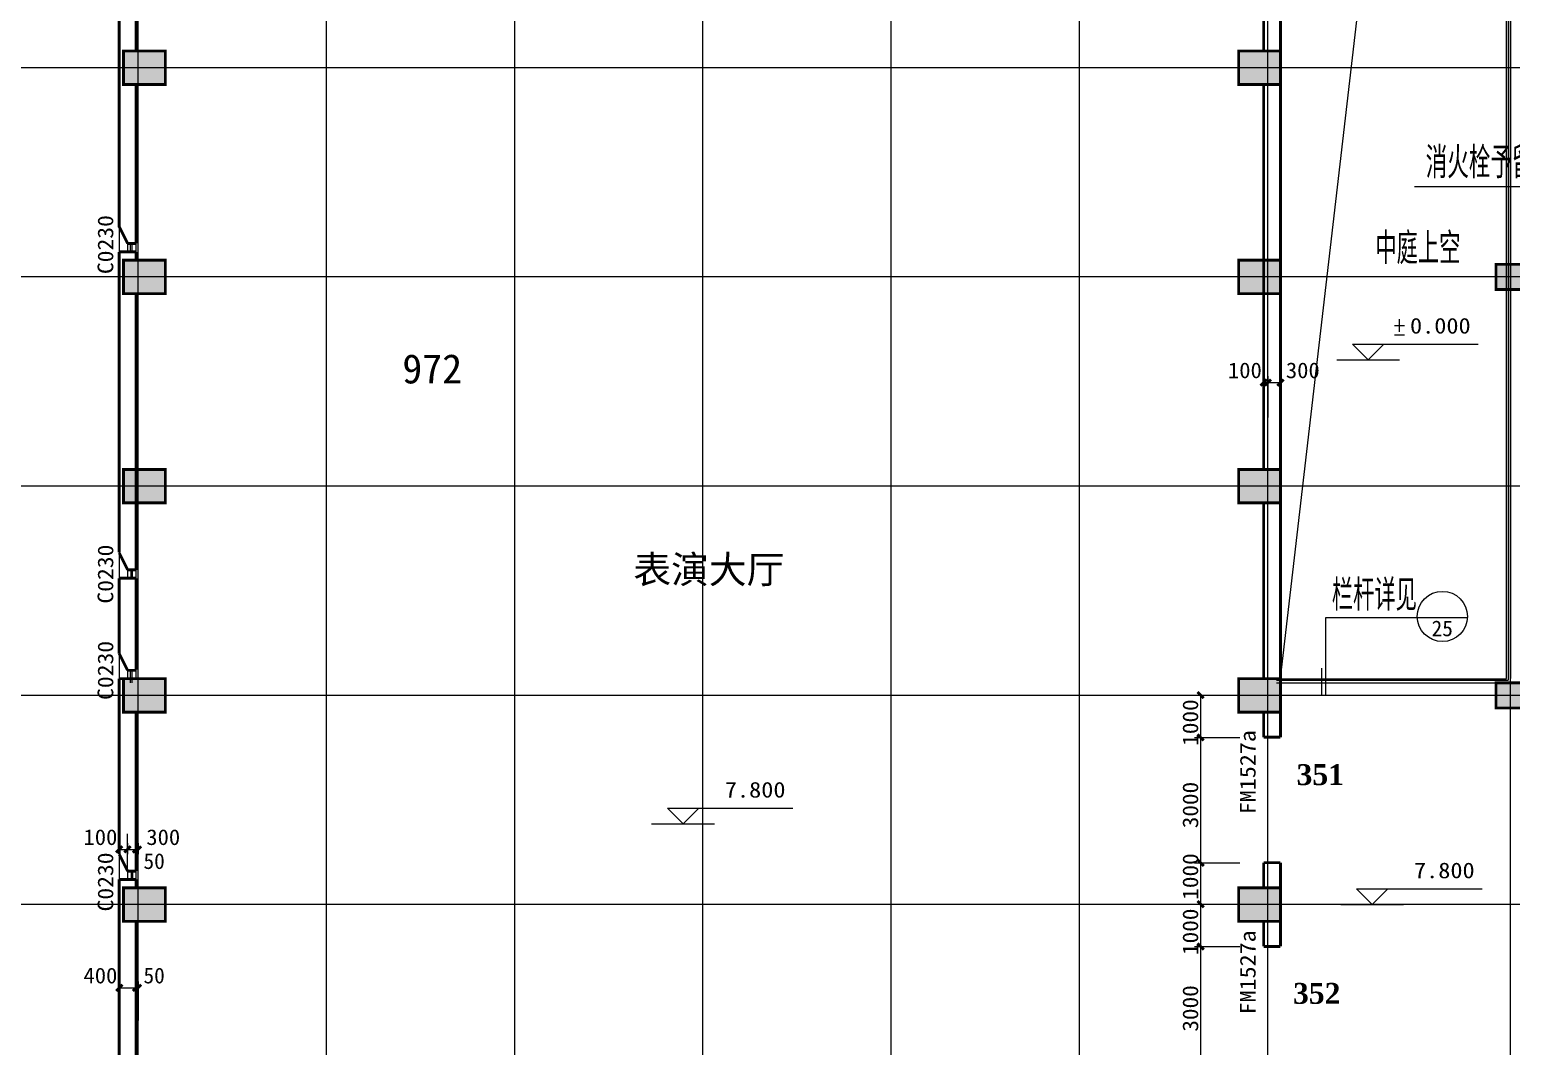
# Model space of a CAD drawing. Extents: x -307567 to 704339, y -10277 to 165507.
# Drawn here: x 128064 to 163473, y 37192 to 61491 of the extents above; entities that cross this region are included whole.
import ezdxf
from ezdxf.enums import TextEntityAlignment as Align

# ---------------------------------------------------------------- set-up
doc = ezdxf.new("R2010")
doc.units = 0
doc.header["$MEASUREMENT"] = 0
doc.layers.add('wode', color=250, linetype='CONTINUOUS', lineweight=0)
doc.layers.add('ziti', color=32, linetype='CONTINUOUS', lineweight=0)
doc.layers.add('中文', color=4, linetype='CONTINUOUS')
doc.styles.add('HZ', font='txt', dxfattribs={"width": 0.7, "height": 5, "bigfont": 'STF:宋体'})
doc.styles.get("Standard").update_dxf_attribs({"font": 'txt', "height": 3})

msp = doc.modelspace()

# ---------------------------------------------------------------- linework, layer by layer
at = {"layer": 'wode', "color": 0}
for p, q in [((157654.69952, 14532.32064), (157654.69952, 99322.83485)), ((163454.6026, 14532.32064), (163454.6026, 99322.83485)), ((163454.6026, 45980.23915), (163454.6026, 94879.62562)), ((130655.03701, 14532.32064), (130655.03701, 77579.84034)), ((130655.03701, 14532.32064), (130655.03701, 77579.84034)), ((135154.98076, 14532.32064), (135154.98076, 77579.84034)), ((139654.92451, 14532.32064), (139654.92451, 77579.84034)), ((144154.86827, 14532.32064), (144154.86827, 77579.84034)), ((148654.81202, 14532.32064), (148654.81202, 77579.84034)), ((153154.75577, 14532.32064), (153154.75577, 77579.84034)), ((163356.16634, 45980.23915), (163356.16634, 65282.73148)), ((163394.618, 65282.73148), (163394.618, 45940.66598)), ((163454.6026, 65279.99409), (163454.6026, 45980.23915)), ((157954.69577, 45980.23915), (159923.97047, 62963.3223)), ((195197.62623, 60580.05589), (118974.00627, 60580.05589)), ((195197.62623, 60580.05589), (118974.00627, 60580.05589)), ((164603.57506, 57733.59336), (161154.60694, 57733.59336)), ((130205.04264, 56770.10443), (130205.04264, 56180.10936)), ((130405.02793, 56388.10542), (130405.02793, 56180.10936)), ((130476.29169, 56180.10936), (130476.29169, 56388.10542)), ((130513.79122, 56180.10936), (130513.79122, 56388.10542)), ((130605.01322, 56388.10542), (130605.01322, 56180.10936)), ((195197.62623, 55580.11686), (118974.00627, 55580.11686)), ((195197.62623, 55580.11686), (118974.00627, 55580.11686)), ((160801.36429, 54271.62492), (160801.36429, 54571.62117)), ((160681.35846, 54421.62304), (160921.37011, 54421.62304)), ((160681.35846, 54196.62586), (160921.37011, 54196.62586)), ((160051.37366, 53596.63336), (159676.37835, 53971.62867)), ((159676.37835, 53971.62867), (162676.34085, 53971.62867)), ((160426.36897, 53971.62867), (160051.37366, 53596.63336)), ((159301.38304, 53596.63336), (160801.36429, 53596.63336)), ((157554.68856, 53206.17498), (157554.68856, 52224.39404)), ((157654.69952, 53206.17498), (157654.69952, 52224.39404)), ((157954.69577, 53206.17498), (157954.69577, 52224.39404)), ((157554.68856, 53056.17686), (157654.69952, 53056.17686)), ((157654.69952, 53056.17686), (157954.69577, 53056.17686)), ((195197.62623, 50580.18013), (118974.00627, 50580.18013)), ((195197.62623, 50580.18013), (118974.00627, 50580.18013)), ((130205.04264, 50290.1836), (130205.04264, 46576.23085)), ((130405.02793, 48580.20589), (130405.02793, 48380.20915)), ((130486.28912, 48380.20915), (130486.28912, 48580.20589)), ((130523.78865, 48380.20915), (130523.78865, 48580.20589)), ((130605.01322, 48580.20589), (130605.01322, 45980.23915)), ((159035.11439, 45580.24339), (159035.11439, 47445.22023)), ((159035.11439, 47445.22023), (162424.24439, 47445.22023)), ((130205.04264, 46576.23085), (130205.04264, 45980.23915)), ((130405.02793, 46194.23642), (130405.02793, 45980.23915)), ((130476.40155, 45880.23964), (130476.40155, 46194.23642)), ((130513.90108, 45880.23964), (130513.90108, 46194.23642)), ((158934.40764, 46234.5214), (158934.40764, 45580.24339)), ((157858.45674, 45978.66675), (163356.16634, 45978.66675)), ((157858.45674, 45940.66598), (163394.618, 45940.66598)), ((157858.45674, 45882.66804), (163358.36357, 45882.66804)), ((195197.62623, 45580.24339), (118974.00627, 45580.24339)), ((156048.62828, 34080.38408), (156048.62828, 45580.24339)), ((155897.34844, 44576.21312), (156984.17567, 44576.21312)), ((143677.99434, 42507.88418), (143302.99903, 42882.87949)), ((143302.99903, 42882.87949), (146302.96153, 42882.87949)), ((144052.98966, 42882.87949), (143677.99434, 42507.88418)), ((142928.00372, 42507.88418), (144427.98497, 42507.88418)), ((130405.02793, 41380.29589), (130405.02793, 42271.28512)), ((130205.04264, 42049.744), (130205.04264, 41783.61955)), ((130205.04264, 41899.74588), (130405.02793, 41899.74588)), ((130205.04264, 41787.29077), (130205.04264, 41180.29686)), ((130405.02793, 42049.744), (130405.02793, 41783.61955)), ((130405.02793, 41899.74588), (130605.01322, 41899.74588)), ((130605.01322, 42049.744), (130605.01322, 41783.61955)), ((130605.01322, 41899.74588), (130655.03701, 41899.74588)), ((130655.03701, 42049.744), (130655.03701, 41783.61955)), ((155897.34844, 41576.25062), (156984.17567, 41576.25062)), ((130405.02793, 41379.29569), (130405.02793, 41180.29686)), ((130496.28656, 41180.29686), (130496.28656, 41379.29569)), ((130533.78609, 41180.29686), (130533.78609, 41379.29569)), ((130605.01322, 41379.29569), (130605.01322, 40980.30012)), ((160146.69718, 40580.30436), (159771.70186, 40955.29967)), ((159771.70186, 40955.29967), (162771.66436, 40955.29967)), ((160521.69249, 40955.29967), (160146.69718, 40580.30436)), ((195197.62623, 40580.30436), (118974.00627, 40580.30436)), ((159396.70655, 40580.30436), (160896.6878, 40580.30436)), ((155897.34844, 39576.2741), (156984.17567, 39576.2741)), ((130205.04264, 38742.33295), (130205.04264, 37806.7581)), ((130605.01322, 38742.33295), (130605.01322, 37806.7581)), ((130655.03701, 38742.33295), (130655.03701, 37806.7581)), ((130205.04264, 38592.33483), (130605.01322, 38592.33483)), ((130605.01322, 38592.33483), (130655.03701, 38592.33483))]:
    msp.add_line(p, q, dxfattribs=at)
at = {"layer": 'wode', "color": 0, "const_width": 67.49915}
for points in [[(130205.04264, 60580.05589), (130205.04264, 66029.98014)], [(130605.01322, 60980.04936), (130605.01322, 65279.99409)], [(157554.68856, 60980.04936), (157554.68856, 65279.99409)], [(157954.69577, 60980.04936), (157954.69577, 65279.99409)], [(130305.01697, 60980.04936), (130305.01697, 60180.05784), (131305.01668, 60180.05784), (131305.01668, 60980.04936), (130305.01697, 60980.04936), (130305.01697, 60180.05784)], [(156954.69606, 60980.04936), (156954.69606, 60180.05784), (157954.69577, 60180.05784), (157954.69577, 60980.04936), (156954.69606, 60980.04936), (156954.69606, 60180.05784)], [(130205.04264, 60580.05589), (130205.04264, 56770.10443)], [(130605.01322, 60180.05784), (130605.01322, 56388.10542)], [(157554.68856, 60180.05784), (157554.68856, 50980.17589)], [(157954.69577, 60180.05784), (157954.69577, 44580.25513)], [(157554.68856, 55980.11492), (157554.68856, 57330.09804)], [(157954.69577, 55980.11492), (157954.69577, 57330.09804)], [(130405.02793, 56380.10839), (130205.04264, 56780.10186)], [(130605.01322, 56780.10186), (130605.01322, 56380.10839)], [(130605.01322, 56380.10839), (130405.02793, 56380.10839)], [(130605.01322, 56380.10839), (130405.02793, 56380.10839)], [(130605.01322, 56380.10839), (130405.02793, 56380.10839)], [(130205.04264, 55580.11686), (130205.04264, 56180.10936)], [(130605.01322, 56180.10936), (130205.04264, 56180.10936)], [(130305.01697, 55980.11492), (130305.01697, 55180.12339), (131305.01668, 55180.12339), (131305.01668, 55980.11492), (130305.01697, 55980.11492), (130305.01697, 55180.12339)], [(130605.01322, 55980.11492), (130605.01322, 56180.10936)], [(156954.69606, 55980.11492), (156954.69606, 55180.12339), (157954.69577, 55180.12339), (157954.69577, 55980.11492), (156954.69606, 55980.11492), (156954.69606, 55180.12339)], [(130205.04264, 50580.18013), (130205.04264, 55580.11686)], [(163104.61919, 55880.11311), (163104.61919, 55280.12061), (163804.62264, 55280.12061), (163804.62264, 55880.11311), (163104.61919, 55880.11311), (163104.61919, 55280.12061)], [(130605.01322, 48580.20589), (130605.01322, 55180.12339)], [(157554.68856, 55180.12339), (157554.68856, 50980.17589)], [(157954.69577, 55180.12339), (157954.69577, 44580.25513)], [(157479.6895, 52981.17779), (157629.68762, 53131.17592)], [(157579.70045, 52981.17779), (157729.69858, 53131.17592)], [(157879.6967, 52981.17779), (158029.69483, 53131.17592)], [(157554.68856, 50980.17589), (157554.68856, 52330.15901)], [(157954.69577, 50980.17589), (157954.69577, 52330.15901)], [(130305.01697, 50980.17589), (130305.01697, 50180.18665), (131305.01668, 50180.18665), (131305.01668, 50980.17589), (130305.01697, 50980.17589), (130305.01697, 50180.18665)], [(156954.69606, 50980.17589), (156954.69606, 50180.18665), (157954.69577, 50180.18665), (157954.69577, 50980.17589), (156954.69606, 50980.17589), (156954.69606, 50180.18665)], [(130205.04264, 50580.18013), (130205.04264, 48999.2009)], [(157554.68856, 50180.18665), (157554.68856, 45980.23915)], [(157554.68856, 50180.18665), (157554.68856, 45980.23915)], [(157554.68856, 50180.18665), (157554.68856, 45980.23915)], [(157954.69577, 50180.18665), (157954.69577, 44580.25513)], [(130405.02793, 48580.20589), (130205.04264, 48980.20165)], [(130605.01322, 48580.20589), (130405.02793, 48580.20589)], [(130605.01322, 48580.20589), (130405.02793, 48580.20589)], [(130605.01322, 48380.20915), (130205.04264, 48380.20915)], [(130205.04264, 46576.23085), (130205.04264, 48380.20915)], [(130605.01322, 46194.23642), (130605.01322, 48380.20915)], [(157554.68856, 45980.23915), (157554.68856, 47330.22228)], [(157954.69577, 45980.23915), (157954.69577, 47330.22228)], [(130405.02793, 46180.23589), (130205.04264, 46580.23165)], [(130605.01322, 46180.23589), (130405.02793, 46180.23589)], [(130205.04264, 45580.24339), (130205.04264, 45980.23915)], [(130605.01322, 45980.23915), (130205.04264, 45980.23915)], [(130305.01697, 45980.23915), (130305.01697, 45180.24763), (131305.01668, 45180.24763), (131305.01668, 45980.23915), (130305.01697, 45980.23915), (130305.01697, 45180.24763)], [(155972.3475, 45663.19828), (156122.34563, 45513.20016)], [(156954.69606, 45980.23915), (156954.69606, 45180.24763), (157954.69577, 45180.24763), (157954.69577, 45980.23915), (156954.69606, 45980.23915), (156954.69606, 45180.24763)], [(163104.61919, 45880.23964), (163104.61919, 45280.24714), (163804.62264, 45280.24714), (163804.62264, 45880.23964), (163104.61919, 45880.23964), (163104.61919, 45280.24714)], [(130205.04264, 45580.24339), (130205.04264, 41787.29077)], [(130605.01322, 45180.24763), (130605.01322, 41379.29569)], [(157554.68856, 45180.24763), (157554.68856, 44580.25513)], [(157554.68856, 45180.24763), (157554.68856, 44580.25513)], [(157554.68856, 45180.24763), (157554.68856, 44580.25513)], [(157554.68856, 45180.24763), (157554.68856, 44580.25513)], [(157954.69577, 45180.24763), (157954.69577, 44580.25513)], [(155972.3475, 44651.21218), (156122.34563, 44501.21406)], [(157554.68856, 44580.25513), (157954.69577, 44580.25513)], [(157554.68856, 44580.25513), (157954.69577, 44580.25513)], [(130130.04358, 41824.74681), (130280.0417, 41974.74494)], [(130405.02793, 41380.29589), (130205.04264, 41780.29165)], [(130330.02887, 41824.74681), (130480.02699, 41974.74494)], [(130530.01416, 41824.74681), (130680.01229, 41974.74494)], [(130580.03795, 41824.74681), (130730.03608, 41974.74494)], [(155972.3475, 41651.24968), (156122.34563, 41501.25156)], [(157554.68856, 41580.29262), (157954.69577, 41580.29262)], [(157554.68856, 40980.30012), (157554.68856, 41580.29262)], [(157554.68856, 41580.29262), (157554.68856, 40980.30012)], [(157554.68856, 41580.29262), (157554.68856, 40980.30012)], [(157554.68856, 41580.29262), (157554.68856, 40980.30012)], [(157554.68856, 41580.29262), (157554.68856, 40980.30012)], [(157954.69577, 41580.29262), (157954.69577, 40580.30436)], [(157954.69577, 40980.30012), (157954.69577, 41580.29262)], [(157954.69577, 41580.29262), (157954.69577, 40580.30436)], [(157954.69577, 41580.29262), (157954.69577, 40580.30436)], [(157954.69577, 41580.29262), (157954.69577, 40580.30436)], [(130205.04264, 40580.30436), (130205.04264, 41180.29686)], [(130605.01322, 41180.29686), (130205.04264, 41180.29686)], [(130605.01322, 41380.29589), (130405.02793, 41380.29589)], [(130605.01322, 41380.29589), (130405.02793, 41380.29589)], [(130605.01322, 40980.30012), (130605.01322, 41180.29686)], [(130305.01697, 40980.30012), (130305.01697, 40180.31089), (131305.01668, 40180.31089), (131305.01668, 40980.30012), (130305.01697, 40980.30012), (130305.01697, 40180.31089)], [(156954.69606, 40980.30012), (156954.69606, 40180.31089), (157954.69577, 40180.31089), (157954.69577, 40980.30012), (156954.69606, 40980.30012), (156954.69606, 40180.31089)], [(130205.04264, 35580.36533), (130205.04264, 40580.30436)], [(155972.3475, 40663.26155), (156122.34563, 40513.26342)], [(130605.01322, 35980.36339), (130605.01322, 40180.31089)], [(157554.68856, 40180.31089), (157554.68856, 39580.31839)], [(157954.69577, 40180.31089), (157954.69577, 39580.31839)], [(155972.3475, 39651.27316), (156122.34563, 39501.27503)], [(157554.68856, 39580.31839), (157954.69577, 39580.31839)], [(157554.68856, 39580.31839), (157954.69577, 39580.31839)], [(130130.04358, 38517.33576), (130280.0417, 38667.33389)], [(130530.01416, 38517.33576), (130680.01229, 38667.33389)], [(130580.03795, 38517.33576), (130730.03608, 38667.33389)]]:
    msp.add_lwpolyline(points, dxfattribs=at)
at = {"layer": 'wode', "color": 0}
msp.add_circle((161824.65472, 47466.65017), 599.9925, dxfattribs=at)
msp.add_circle((161824.65472, 47466.65017), 599.9925, dxfattribs=at)
for points in [[(130305.01697, 60980.04936), (131305.01668, 60980.04936), (130305.01697, 60180.05784), (131305.01668, 60180.05784)], [(156954.69606, 60980.04936), (157954.69577, 60980.04936), (156954.69606, 60180.05784), (157954.69577, 60180.05784)], [(130305.01697, 55980.11492), (131305.01668, 55980.11492), (130305.01697, 55180.12339), (131305.01668, 55180.12339)], [(156954.69606, 55980.11492), (157954.69577, 55980.11492), (156954.69606, 55180.12339), (157954.69577, 55180.12339)], [(163104.61919, 55880.11311), (163804.62264, 55880.11311), (163104.61919, 55280.12061), (163804.62264, 55280.12061)], [(130305.01697, 50980.17589), (131305.01668, 50980.17589), (130305.01697, 50180.18665), (131305.01668, 50180.18665)], [(156954.69606, 50980.17589), (157954.69577, 50980.17589), (156954.69606, 50180.18665), (157954.69577, 50180.18665)], [(130305.01697, 45980.23915), (131305.01668, 45980.23915), (130305.01697, 45180.24763), (131305.01668, 45180.24763)], [(156954.69606, 45980.23915), (157954.69577, 45980.23915), (156954.69606, 45180.24763), (157954.69577, 45180.24763)], [(163104.61919, 45880.23964), (163804.62264, 45880.23964), (163104.61919, 45280.24714), (163804.62264, 45280.24714)], [(130305.01697, 40980.30012), (131305.01668, 40980.30012), (130305.01697, 40180.31089), (131305.01668, 40180.31089)], [(156954.69606, 40980.30012), (157954.69577, 40980.30012), (156954.69606, 40180.31089), (157954.69577, 40180.31089)]]:
    msp.add_solid(points, dxfattribs=at)

# ---------------------------------------------------------------- texts
for s, width, p, p2 in [('C0230', 0.867692, (130062.55174, 55648.11681), (130062.55174, 57058.09827)), ('C0230', 0.867693, (130062.55174, 47773.21524), (130062.55174, 49183.19899)), ('C0230', 0.867692, (130062.55174, 45472.24456), (130062.55174, 46882.22601)), ('1000', 1.044707, (155988.64368, 44376.25758), (155988.64368, 45486.24508)), ('FM1527a', 0.846315, (157360.56257, 42739.69738), (157360.56257, 44749.67134)), ('3000', 0.934738, (155988.64368, 42404.28211), (155988.64368, 43514.26961)), ('C0230', 0.867692, (130062.55174, 40416.308), (130062.55174, 41826.28946)), ('1000', 1.044707, (155988.64368, 40696.30251), (155988.64368, 41806.29001)), ('1000', 1.044705, (155988.64368, 39375.32064), (155988.64368, 40485.30585)), ('FM1527a', 0.846315, (157360.56257, 37954.75582), (157360.56257, 39964.72978)), ('3000', 0.934738, (155988.64368, 37543.34129), (155988.64368, 38653.32878))]:
    msp.add_text(s, height=374.995313, rotation=90, dxfattribs=dict(at, width=width)).set_placement(p, p2, align=Align.FIT)
for s, width, p, p2 in [('   0.000 ', 0.907821, (160180.38816, 54226.62731), (162790.34089, 54226.62731)), ('100', 1.07998, (156699.70657, 53161.17737), (157509.6818, 53161.17737)), ('300', 0.925739, (158083.67365, 53161.17737), (158893.68549, 53161.17737)), ('25', 0.815977, (161565.56372, 46993.96244), (162075.54269, 46993.96244)), ('   7.800 ', 0.870007, (143806.97222, 43137.87814), (146416.96157, 43137.87814)), ('100', 1.07998, (129350.06065, 42004.74411), (130160.03588, 42004.74411)), ('300', 0.925698, (130851.54335, 42004.67315), (131661.51857, 42004.67315)), ('50', 0.906706, (130784.01489, 41431.75246), (131294.03049, 41431.75246)), ('   7.800 ', 0.870007, (160275.67506, 41210.29603), (162885.6644, 41210.29603)), ('400', 0.925698, (129350.06065, 38697.33077), (130160.03588, 38697.33077)), ('50', 0.906706, (130784.01489, 38697.33077), (131294.03049, 38697.33077))]:
    msp.add_text(s, height=374.995313, dxfattribs=dict(at, width=width)).set_placement(p, p2, align=Align.FIT)
at = {"layer": 'ziti', "color": 0, "style": 'HZ'}
for s, width, p, p2 in [('消火栓予留洞口', 0.483398, (161425.1602, 57938.35765), (165034.49008, 57938.35765)), ('中庭上空', 0.476807, (160222.28217, 55888.74643), (162256.63174, 55888.74643)), ('栏杆详见', 0.476807, (159181.23073, 47600.92202), (161215.5803, 47600.92202))]:
    msp.add_text(s, height=749.990625, dxfattribs=dict(at, width=width)).set_placement(p, p2, align=Align.FIT)
at = {"layer": '中文', "color": 0, "lineweight": 0, "style": 'HZ'}
for s, width, p, p2 in [('消火栓予留洞口', 0.483398, (161425.00568, 57937.3191), (165034.38068, 57937.3191)), ('中庭上空', 0.476807, (160222.11262, 55887.68226), (162256.48762, 55887.68226)), ('表演大厅', 1.237222, (142490.10586, 48187.1842), (146099.48086, 48187.1842))]:
    msp.add_text(s, height=750, dxfattribs=dict(at, width=width)).set_placement(p, p2, align=Align.FIT)
at = {"layer": '中文', "attachment_point": 1}
for s, insert, char_height, width in [('972', (136970.1809, 53735.58068), 700, 6215.0526307), ('{\\fTimes New Roman|b1|i0|c238|p18;\\C1;351}', (158339.49854, 43936.40497), 500, 1404.0197596), ('{\\fTimes New Roman|b1|i0|c238|p18;\\C1;352}', (158254.40755, 38708.97223), 500, 1191.288043)]:
    msp.add_mtext(s, dxfattribs=dict(at, insert=insert, char_height=char_height, width=width))

doc.saveas('drawing.dxf')
